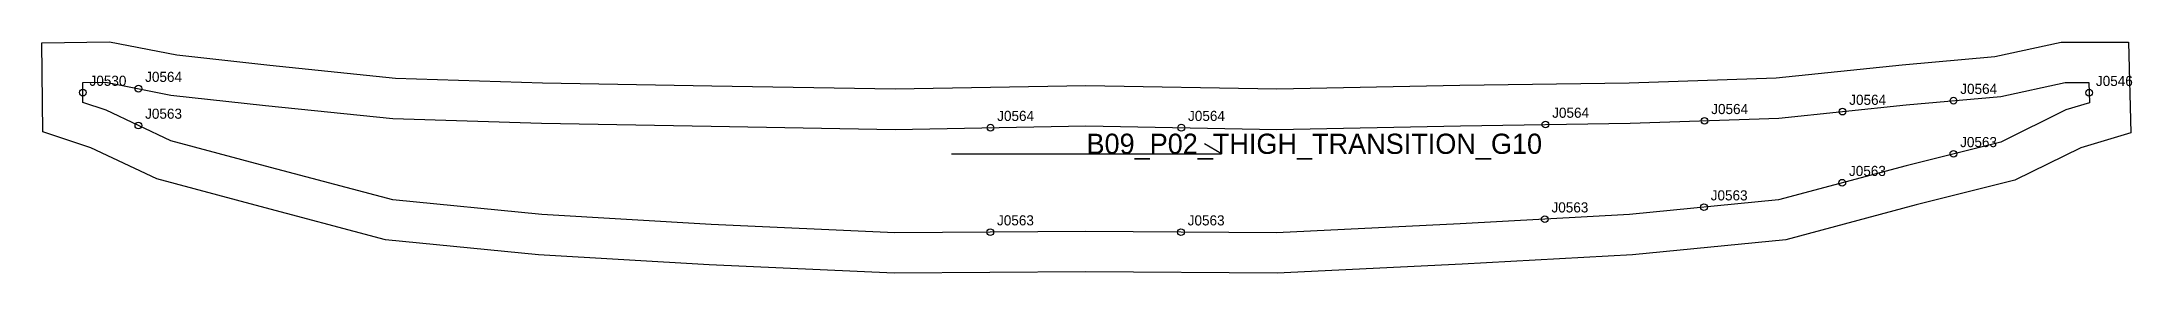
# Model space of a CAD drawing. Header units: millimetres. Extents: x -12 to 608, y -57 to 12.
import ezdxf

# ---------------------------------------------------------------- set-up
doc = ezdxf.new("R2010")
doc.units = ezdxf.units.MM
for name, color, linetype in [('CUT', 1, 'Continuous'), ('GRAIN', 3, 'Continuous'), ('LABEL', 7, 'Continuous'), ('NOTCH', 2, 'Continuous'), ('SEW', 5, 'Continuous')]:
    doc.layers.add(name, color=color, linetype=linetype)

msp = doc.modelspace()

# ---------------------------------------------------------------- linework, layer by layer
at = {"layer": 'CUT'}
msp.add_lwpolyline([(-12.13, 11.83), (7.98, 12.11), (27.96, 8.19), (55.5, 5.16), (92.8, 1.35), (136.38, -0.08), (186.58, -0.96), (240.92, -1.88), (297.54, -0.87), (354.13, -1.89), (408.48, -0.81), (458.68, -0.08), (502.23, 1.39), (539.66, 5.32), (567.11, 7.79), (586.77, 12.02), (606.73, 11.97), (607.41, -14.89), (592.59, -19.31), (573.04, -28.96), (543.78, -36.28), (505.11, -46.61), (459.69, -51.12), (409.12, -53.89), (354.27, -56.56), (297.46, -56.2), (240.66, -56.55), (185.8, -54.04), (135.22, -51.12), (89.84, -46.62), (51.1, -36.39), (21.96, -28.56), (2.44, -19.37), (-11.84, -14.61), (-12.13, 11.83)], close=True, dxfattribs=at)
at = {"layer": 'GRAIN'}
for p, q in [((337.72, -21.15), (332.72, -18.15)), ((257.72, -21.15), (337.72, -21.15))]:
    msp.add_line(p, q, dxfattribs=at)
at = {"layer": 'NOTCH'}
for centre in [(0.03, -2.96), (16.52, -1.79), (554.87, -5.36), (595.11, -3.01), (16.51, -12.73), (269.23, -13.38), (325.84, -13.38), (433.83, -12.44), (481.01, -11.34), (521.94, -8.61), (554.83, -21.15), (521.87, -29.71), (480.86, -36.96), (269.18, -44.37), (325.74, -44.38), (433.63, -40.53)]:
    msp.add_circle(centre, 1, dxfattribs=at)
at = {"layer": 'SEW'}
msp.add_lwpolyline([(0, 0), (6.89, 0.09), (26.14, -3.68), (54.24, -6.78), (91.99, -10.63), (136.08, -12.08), (186.37, -12.96), (240.92, -13.88), (297.54, -12.87), (354.14, -13.89), (408.68, -12.81), (458.97, -12.08), (503.06, -10.59), (540.83, -6.63), (568.92, -4.1), (588.03, 0.02), (595.03, 0), (595.18, -6.01), (588.18, -8.1), (568.88, -17.63), (540.78, -24.66), (502.96, -34.77), (458.77, -39.15), (408.5, -41.91), (354.02, -44.56), (297.46, -44.2), (240.9, -44.55), (186.42, -42.06), (136.16, -39.16), (91.98, -34.77), (54.19, -24.79), (26.11, -17.25), (6.91, -8.21), (0.07, -5.93)], close=True, dxfattribs=at)

# ---------------------------------------------------------------- texts
at = {"layer": 'LABEL'}
for s, height, p in [('J0530', 3, (2.03, -0.96)), ('J0564', 3, (18.52, 0.21)), ('J0546', 3, (597.11, -1.01)), ('J0564', 3, (523.94, -6.61)), ('J0564', 3, (556.87, -3.36)), ('J0563', 3, (18.51, -10.73)), ('J0564', 3, (271.23, -11.38)), ('J0564', 3, (327.84, -11.38)), ('J0564', 3, (435.83, -10.44)), ('J0564', 3, (483.01, -9.34)), ('B09_P02_THIGH_TRANSITION_G10', 6, (297.72, -21.15)), ('J0563', 3, (556.83, -19.15)), ('J0563', 3, (523.87, -27.71)), ('J0563', 3, (435.63, -38.53)), ('J0563', 3, (482.86, -34.96)), ('J0563', 3, (271.18, -42.37)), ('J0563', 3, (327.74, -42.38))]:
    msp.add_text(s, height=height, dxfattribs=at).set_placement(p)

doc.saveas('drawing.dxf')
